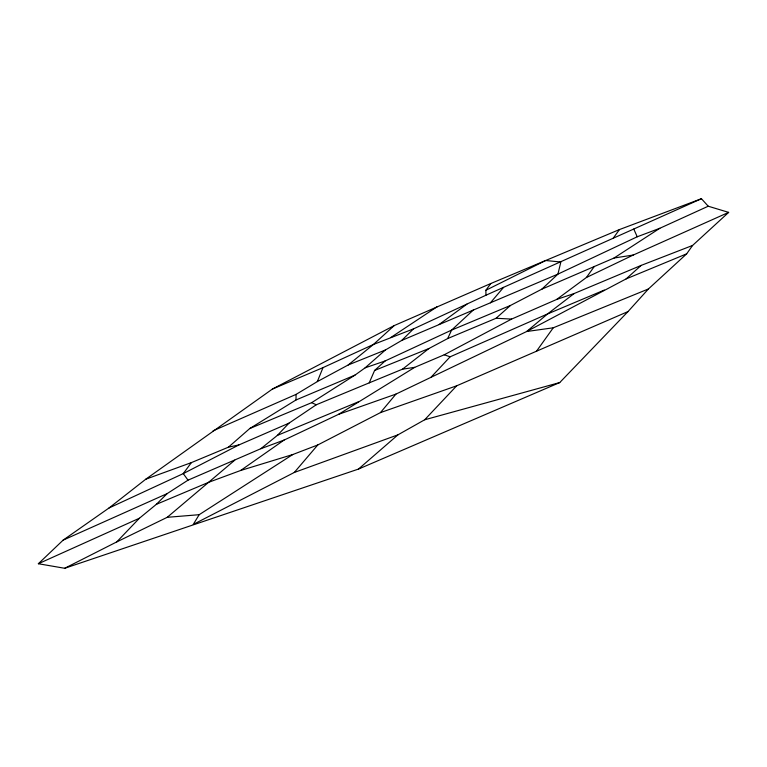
<?xml version="1.0" encoding="UTF-8"?>
<svg xmlns="http://www.w3.org/2000/svg" width="767" height="767" viewBox="0 0 767 767"><rect width="100%" height="100%" fill="white"/><g stroke="black" fill="none" stroke-linecap="round" stroke-linejoin="round"><path stroke-width="1.15" d="M145.778 479.212L191.357 462.626L228.441 447.171L249.745 428.542L296.004 399.971L296.091 394.382L317.337 381.592L348.218 364.967L385.418 349.973L401.687 340.471L557.935 274.116L637.224 236.782L659.85 228.269L708.238 206.218L728.65 212.382L692.582 245.45L686.676 253.829L648.422 288.967L628.02 311.565L559.737 382.56L358.457 469.088L64.706 568.28L38.35 563.735L63.162 540.112L109.019 507.984L145.778 479.212L272.41 389.061L394.238 325.572L490.775 283.531L619.458 229.563L701.431 198.72L708.238 206.218M317.337 381.592L322.993 367.633L373.433 344.469L413.49 328.89L485.981 295.209L701.431 198.72M109.019 507.984L183.265 473.603L238.911 444.937L288.967 423.173L316.244 404.775L369.205 382.867L374.603 370.461L385.13 360.96L451.6 330.098L510.477 305.458L541.857 289.149L614.041 258.019L659.85 228.269M374.603 370.461L428.983 348.496L447.669 338.554L451.6 330.098L473.67 309.705M628.02 311.565L456.681 385.801L380.442 412.617L317.778 444.956L292.754 454.543L199.18 514.695L193.246 524.436L294.298 472.462L397.939 434.841L424.678 419.779L559.737 382.56M536.44 351.305L553.247 327.806L648.422 288.967M63.162 540.112L167.12 493.632L188.02 480.161L260.818 448.714L284.097 440.066L338.611 414.324L414.717 367.345L444.227 354.785L511.579 319.091L556.65 299.466L586.4 277.501L594.358 266.398M613.303 238.096L619.458 229.563M485.981 295.209L485.856 290.29L490.775 283.531M191.357 462.626L183.265 473.603L188.02 480.161M380.442 412.617L395.945 394.104L526.68 331.507L626.131 278.9L686.676 253.829M490.41 302.812L503.564 287.385M294.298 472.462L317.778 444.956M431.121 377.143L450.133 356.808L547.542 313.952L604.319 290.06M424.678 419.779L456.681 385.801M260.818 448.714L277.376 435.388L288.967 423.173M64.706 568.28L116.747 541.914L139.412 518.233L156.343 504.341L167.12 493.632M401.687 340.471L413.49 328.89M541.857 289.149L557.935 274.116L560.84 262.017L545.663 260.512L485.856 290.29M394.238 325.572L373.433 344.469L348.218 364.967M626.131 278.9L641.174 265.401L692.582 245.45M447.669 338.554L496.076 318.267L510.477 305.458M249.745 428.542L311.642 402.675L354.977 375.111L365.14 367.815L385.418 349.973M358.457 469.088L397.939 434.841M234.721 460.21L167.225 517.313L116.747 541.914M369.205 382.867L402.522 369.167L428.983 348.496M641.174 265.401L574.186 293.512L547.542 313.952L526.68 331.507L553.247 327.806M439.088 324.518L466.911 304.154M156.343 504.341L208.672 482.299L240.646 470.487L284.097 440.066M390.777 337.528L437.353 306.608M586.4 277.501L633.264 255.037L728.65 212.382M38.35 563.735L139.412 518.233M213.082 430.824L296.091 394.382M272.41 389.061L322.993 367.633M296.004 399.971L354.977 375.111M277.376 435.388L358.131 401.918M338.611 414.324L395.945 394.104M365.14 367.815L385.13 360.96M556.65 299.466L574.186 293.512M240.646 470.487L292.754 454.543M228.441 447.171L238.911 444.937M614.041 258.019L633.264 255.037M402.522 369.167L414.717 367.345M167.225 517.313L199.18 514.695M496.076 318.267L511.579 319.091M444.227 354.785L450.133 356.808M311.642 402.675L316.244 404.775M633.763 229.045L637.224 236.782"/></g></svg>
